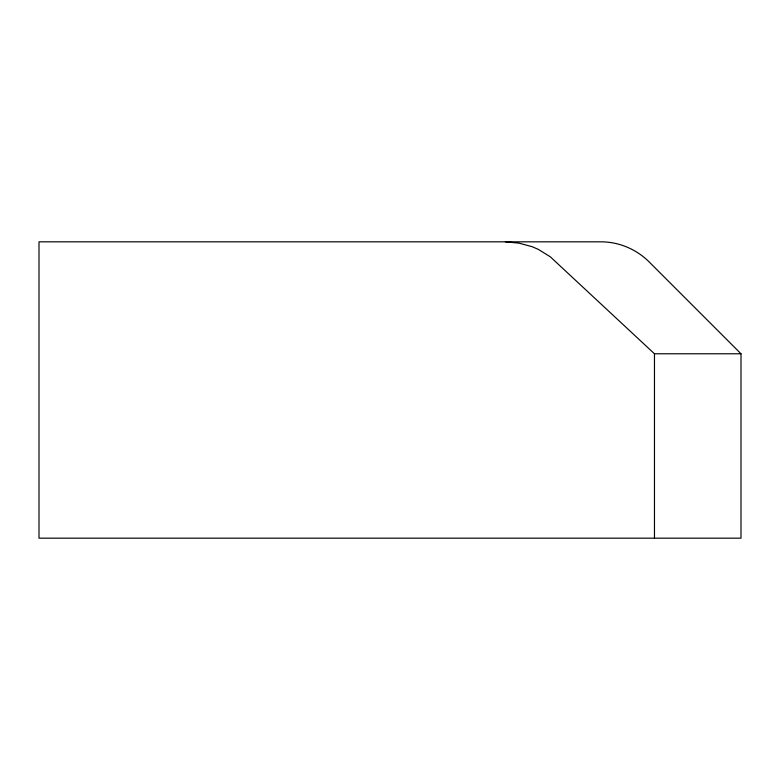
<?xml version="1.0" encoding="UTF-8"?>
<svg xmlns="http://www.w3.org/2000/svg" width="780" height="780" viewBox="0 0 780 780"><rect width="100%" height="100%" fill="white"/><g stroke="black" fill="none" stroke-linecap="round" stroke-linejoin="round"><path stroke-width="1.17" d="M505.372 241.829L519.002 243.136L532.292 246.753L538.385 249.424L550.29 256.786L654.469 353.779L741 353.779L741 538.171L39 538.171L39 241.829L600.112 241.829C617.965 241.585 635.495 248.732 648.336 261.115L741 353.779M654.469 353.779L654.469 538.171"/></g></svg>
